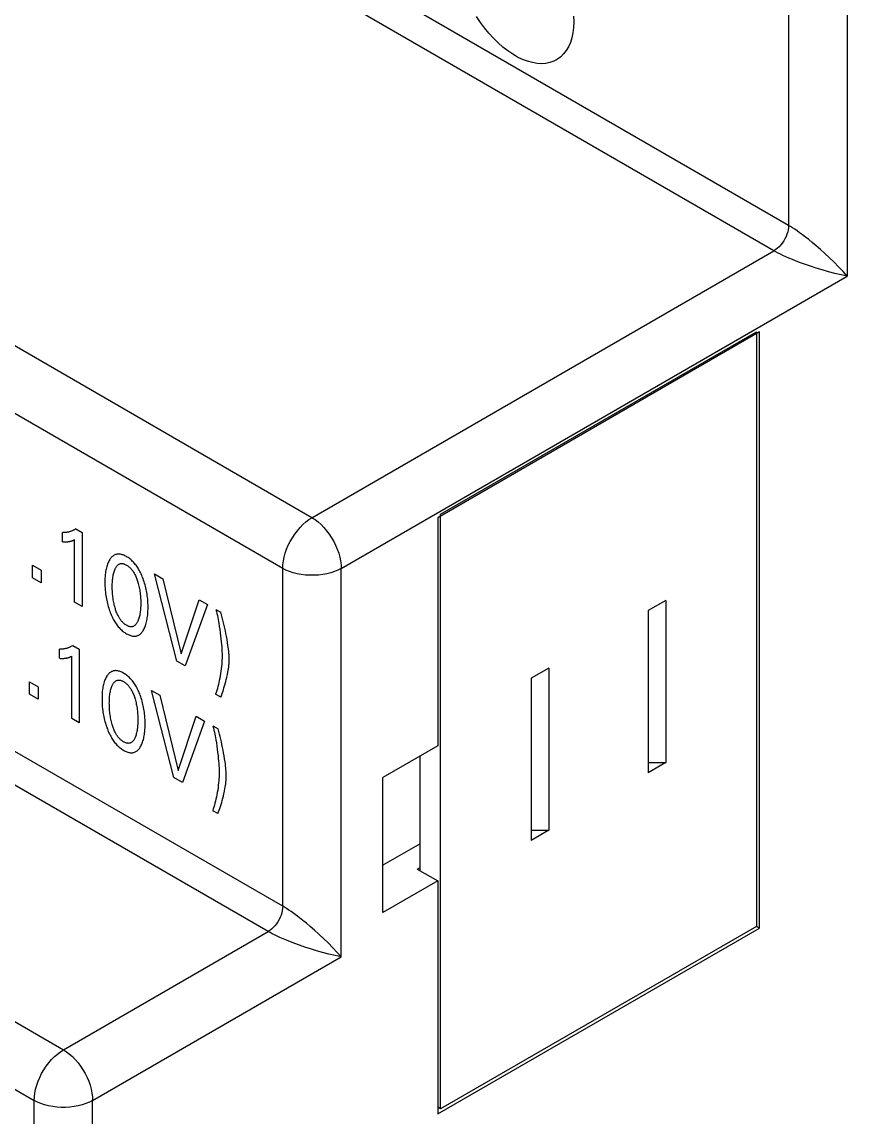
# Model space of a CAD drawing. Extents: x 0 to 420, y 0 to 297.
# Drawn here: x 213.7 to 233.66, y 154.25 to 180.72 of the extents above; entities that cross this region are included whole.
import ezdxf

# ---------------------------------------------------------------- set-up
doc = ezdxf.new("R2010")
doc.units = 0
doc.header["$LTSCALE"] = 23.1
doc.layers.add('40000_ISO', color=7, linetype='CONTINUOUS')

msp = doc.modelspace()

# ---------------------------------------------------------------- linework, layer by layer
at = {"layer": '40000_ISO', "color": 7, "linetype": 'CONTINUOUS'}
for p, q in [((232.242, 175.797), (183.098, 204.169)), ((231.888, 175.184), (182.744, 203.557)), ((220.716, 168.734), (171.572, 197.107)), ((220.009, 167.509), (170.865, 195.882)), ((220.009, 159.344), (170.865, 187.717)), ((219.656, 158.732), (170.511, 187.104)), ((165.562, 184.247), (214.706, 155.874)), ((232.242, 183.553), (232.242, 175.797)), ((233.656, 183.553), (233.656, 174.572)), ((164.855, 183.022), (213.999, 154.649)), ((224.79, 180.705), (224.696, 180.846)), ((227.04, 180.857), (227.045, 180.716)), ((224.889, 180.57), (224.79, 180.705)), ((224.994, 180.442), (224.889, 180.57)), ((227.04, 180.58), (227.024, 180.452)), ((227.045, 180.716), (227.04, 180.58)), ((225.103, 180.322), (224.994, 180.442)), ((225.216, 180.21), (225.103, 180.322)), ((226.999, 180.331), (226.964, 180.219)), ((227.024, 180.452), (226.999, 180.331)), ((225.333, 180.108), (225.216, 180.21)), ((225.451, 180.016), (225.333, 180.108)), ((225.57, 179.935), (225.451, 180.016)), ((226.865, 180.023), (226.802, 179.941)), ((226.919, 180.116), (226.865, 180.023)), ((226.964, 180.219), (226.919, 180.116)), ((225.69, 179.866), (225.57, 179.935)), ((225.81, 179.809), (225.69, 179.866)), ((225.928, 179.764), (225.81, 179.809)), ((226.045, 179.732), (225.928, 179.764)), ((226.158, 179.713), (226.045, 179.732)), ((226.471, 179.734), (226.372, 179.714)), ((226.565, 179.767), (226.471, 179.734)), ((226.63, 179.8), (226.565, 179.767)), ((226.651, 179.813), (226.63, 179.8)), ((226.731, 179.871), (226.651, 179.813)), ((226.802, 179.941), (226.731, 179.871)), ((226.267, 179.707), (226.158, 179.713)), ((226.372, 179.714), (226.267, 179.707)), ((232.242, 175.797), (232.239, 175.746)), ((232.288, 175.769), (232.242, 175.797)), ((232.337, 175.739), (232.288, 175.769)), ((232.179, 175.528), (232.153, 175.474)), ((232.201, 175.583), (232.179, 175.528)), ((232.219, 175.639), (232.201, 175.583)), ((232.232, 175.693), (232.219, 175.639)), ((232.239, 175.746), (232.232, 175.693)), ((232.389, 175.704), (232.337, 175.739)), ((232.446, 175.665), (232.389, 175.704)), ((232.507, 175.622), (232.446, 175.665)), ((232.574, 175.572), (232.507, 175.622)), ((232.647, 175.517), (232.574, 175.572)), ((232.727, 175.454), (232.647, 175.517)), ((231.973, 175.245), (231.931, 175.212)), ((232.014, 175.283), (231.973, 175.245)), ((232.053, 175.326), (232.014, 175.283)), ((232.089, 175.372), (232.053, 175.326)), ((232.123, 175.422), (232.089, 175.372)), ((232.153, 175.474), (232.123, 175.422)), ((232.814, 175.383), (232.727, 175.454)), ((232.908, 175.304), (232.814, 175.383)), ((233.009, 175.217), (232.908, 175.304)), ((220.716, 168.734), (231.888, 175.184)), ((231.931, 175.212), (231.888, 175.184)), ((231.935, 175.158), (231.888, 175.184)), ((231.986, 175.131), (231.935, 175.158)), ((232.042, 175.103), (231.986, 175.131)), ((232.104, 175.073), (232.042, 175.103)), ((232.172, 175.042), (232.104, 175.073)), ((232.249, 175.009), (232.172, 175.042)), ((232.333, 174.973), (232.249, 175.009)), ((232.428, 174.936), (232.333, 174.973)), ((233.116, 175.12), (233.009, 175.217)), ((233.227, 175.017), (233.116, 175.12)), ((233.34, 174.907), (233.227, 175.017)), ((232.532, 174.896), (232.428, 174.936)), ((232.647, 174.854), (232.532, 174.896)), ((232.774, 174.81), (232.647, 174.854)), ((232.91, 174.766), (232.774, 174.81)), ((233.056, 174.721), (232.91, 174.766)), ((233.207, 174.678), (233.056, 174.721)), ((233.451, 174.795), (233.34, 174.907)), ((233.558, 174.681), (233.451, 174.795)), ((221.423, 167.509), (233.656, 174.572)), ((233.361, 174.638), (233.207, 174.678)), ((233.512, 174.602), (233.361, 174.638)), ((233.656, 174.572), (233.512, 174.602)), ((233.656, 174.572), (233.558, 174.681)), ((231.535, 173.225), (223.757, 168.734)), ((223.827, 168.816), (231.464, 173.225)), ((231.464, 173.225), (231.464, 158.854)), ((231.535, 158.813), (231.535, 173.225)), ((220.498, 168.568), (220.569, 168.631)), ((220.569, 168.631), (220.642, 168.687)), ((220.642, 168.687), (220.716, 168.734)), ((220.716, 168.734), (220.79, 168.687)), ((220.79, 168.687), (220.863, 168.631)), ((220.863, 168.631), (220.935, 168.568)), ((223.757, 168.734), (223.757, 163.223)), ((223.827, 154.445), (223.827, 168.816)), ((214.68, 168.152), (214.68, 168.376)), ((214.695, 168.375), (214.68, 168.376)), ((214.71, 168.375), (214.695, 168.375)), ((214.725, 168.375), (214.71, 168.375)), ((214.74, 168.375), (214.725, 168.375)), ((214.754, 168.376), (214.74, 168.375)), ((214.768, 168.378), (214.754, 168.376)), ((214.783, 168.379), (214.768, 168.378)), ((214.797, 168.381), (214.783, 168.379)), ((214.811, 168.384), (214.797, 168.381)), ((214.825, 168.386), (214.811, 168.384)), ((214.839, 168.389), (214.825, 168.386)), ((214.852, 168.393), (214.839, 168.389)), ((214.866, 168.397), (214.852, 168.393)), ((214.879, 168.401), (214.866, 168.397)), ((214.892, 168.406), (214.879, 168.401)), ((214.905, 168.411), (214.892, 168.406)), ((214.918, 168.416), (214.905, 168.411)), ((214.931, 168.422), (214.918, 168.416)), ((214.944, 168.429), (214.931, 168.422)), ((214.956, 168.435), (214.944, 168.429)), ((214.968, 168.442), (214.956, 168.435)), ((214.981, 168.449), (214.968, 168.442)), ((214.992, 168.457), (214.981, 168.449)), ((215.004, 168.465), (214.992, 168.457)), ((215.004, 168.465), (215.158, 168.377)), ((215.158, 168.377), (215.158, 166.59)), ((220.301, 168.338), (220.363, 168.42)), ((220.363, 168.42), (220.429, 168.497)), ((220.429, 168.497), (220.498, 168.568)), ((220.935, 168.568), (221.004, 168.497)), ((221.004, 168.497), (221.07, 168.42)), ((221.07, 168.42), (221.132, 168.338)), ((214.68, 168.152), (214.697, 168.151)), ((214.697, 168.151), (214.713, 168.151)), ((214.713, 168.151), (214.73, 168.15)), ((214.73, 168.15), (214.747, 168.15)), ((214.747, 168.15), (214.763, 168.15)), ((214.763, 168.15), (214.775, 168.151)), ((214.775, 168.151), (214.787, 168.151)), ((214.787, 168.151), (214.799, 168.152)), ((214.799, 168.152), (214.811, 168.153)), ((214.811, 168.153), (214.823, 168.155)), ((214.823, 168.155), (214.835, 168.156)), ((214.835, 168.156), (214.847, 168.158)), ((214.847, 168.158), (214.859, 168.16)), ((214.859, 168.16), (214.871, 168.163)), ((214.871, 168.163), (214.883, 168.166)), ((214.883, 168.166), (214.895, 168.169)), ((214.895, 168.169), (214.903, 168.172)), ((214.903, 168.172), (214.912, 168.175)), ((214.912, 168.175), (214.92, 168.178)), ((214.92, 168.178), (214.929, 168.182)), ((214.929, 168.182), (214.938, 168.185)), ((214.938, 168.185), (214.947, 168.189)), ((214.947, 168.189), (214.957, 168.194)), ((214.957, 168.194), (214.967, 168.199)), ((214.967, 168.199), (214.976, 168.204)), ((214.976, 166.695), (214.976, 168.204)), ((220.144, 168.067), (220.191, 168.16)), ((220.191, 168.16), (220.243, 168.251)), ((220.243, 168.251), (220.301, 168.338)), ((221.132, 168.338), (221.189, 168.251)), ((221.189, 168.251), (221.242, 168.16)), ((221.242, 168.16), (221.288, 168.067)), ((215.921, 167.821), (215.905, 167.81)), ((215.937, 167.83), (215.921, 167.821)), ((215.952, 167.837), (215.937, 167.83)), ((215.967, 167.843), (215.952, 167.837)), ((215.983, 167.848), (215.967, 167.843)), ((216, 167.851), (215.983, 167.848)), ((216.017, 167.854), (216, 167.851)), ((216.034, 167.855), (216.017, 167.854)), ((216.052, 167.855), (216.034, 167.855)), ((216.071, 167.853), (216.052, 167.855)), ((216.09, 167.85), (216.071, 167.853)), ((216.109, 167.846), (216.09, 167.85)), ((216.129, 167.84), (216.109, 167.846)), ((216.149, 167.833), (216.129, 167.84)), ((216.169, 167.825), (216.149, 167.833)), ((216.19, 167.816), (216.169, 167.825)), ((216.21, 167.805), (216.19, 167.816)), ((220.044, 167.781), (220.07, 167.877)), ((220.07, 167.877), (220.104, 167.972)), ((220.104, 167.972), (220.144, 168.067)), ((221.288, 168.067), (221.329, 167.972)), ((221.329, 167.972), (221.362, 167.877)), ((221.362, 167.877), (221.389, 167.781)), ((213.959, 167.283), (213.959, 167.586)), ((213.959, 167.586), (214.168, 167.465)), ((215.754, 167.553), (215.746, 167.523)), ((215.762, 167.582), (215.754, 167.553)), ((215.771, 167.607), (215.762, 167.582)), ((215.78, 167.631), (215.771, 167.607)), ((215.79, 167.654), (215.78, 167.631)), ((215.801, 167.677), (215.79, 167.654)), ((215.813, 167.699), (215.801, 167.677)), ((215.825, 167.72), (215.813, 167.699)), ((215.829, 167.725), (215.825, 167.72)), ((215.84, 167.742), (215.829, 167.725)), ((215.852, 167.757), (215.84, 167.742)), ((215.864, 167.772), (215.852, 167.757)), ((215.877, 167.786), (215.864, 167.772)), ((215.891, 167.799), (215.877, 167.786)), ((215.905, 167.81), (215.891, 167.799)), ((215.978, 167.538), (215.986, 167.552)), ((215.986, 167.552), (215.995, 167.564)), ((215.995, 167.564), (216.005, 167.575)), ((216.005, 167.575), (216.016, 167.586)), ((216.016, 167.586), (216.027, 167.595)), ((216.027, 167.595), (216.036, 167.603)), ((216.036, 167.603), (216.047, 167.609)), ((216.047, 167.609), (216.058, 167.614)), ((216.058, 167.614), (216.069, 167.619)), ((216.069, 167.619), (216.081, 167.623)), ((216.081, 167.623), (216.093, 167.625)), ((216.093, 167.625), (216.105, 167.627)), ((216.105, 167.627), (216.118, 167.627)), ((216.118, 167.627), (216.132, 167.626)), ((216.132, 167.626), (216.145, 167.624)), ((216.145, 167.624), (216.159, 167.621)), ((216.159, 167.621), (216.173, 167.617)), ((216.173, 167.617), (216.187, 167.611)), ((216.187, 167.611), (216.202, 167.605)), ((216.202, 167.605), (216.216, 167.598)), ((216.231, 167.794), (216.21, 167.805)), ((216.216, 167.598), (216.231, 167.59)), ((216.251, 167.781), (216.231, 167.794)), ((216.231, 167.59), (216.245, 167.581)), ((216.245, 167.581), (216.26, 167.572)), ((216.272, 167.768), (216.251, 167.781)), ((216.26, 167.572), (216.274, 167.561)), ((216.292, 167.754), (216.272, 167.768)), ((216.274, 167.561), (216.289, 167.55)), ((216.313, 167.739), (216.292, 167.754)), ((216.333, 167.722), (216.313, 167.739)), ((216.353, 167.705), (216.333, 167.722)), ((216.372, 167.687), (216.353, 167.705)), ((216.391, 167.668), (216.372, 167.687)), ((216.41, 167.648), (216.391, 167.668)), ((216.428, 167.628), (216.41, 167.648)), ((216.445, 167.606), (216.428, 167.628)), ((216.463, 167.584), (216.445, 167.606)), ((216.479, 167.561), (216.463, 167.584)), ((216.495, 167.538), (216.479, 167.561)), ((220.009, 167.509), (220.013, 167.597)), ((220.013, 167.597), (220.025, 167.688)), ((220.025, 167.688), (220.044, 167.781)), ((221.389, 167.781), (221.408, 167.688)), ((221.408, 167.688), (221.419, 167.597)), ((221.419, 167.597), (221.423, 167.509)), ((214.168, 167.465), (214.168, 167.162)), ((215.714, 167.31), (215.711, 167.265)), ((215.717, 167.354), (215.714, 167.31)), ((215.722, 167.398), (215.717, 167.354)), ((215.727, 167.43), (215.722, 167.398)), ((215.732, 167.462), (215.727, 167.43)), ((215.739, 167.493), (215.732, 167.462)), ((215.746, 167.523), (215.739, 167.493)), ((215.897, 167.268), (215.901, 167.297)), ((215.901, 167.297), (215.906, 167.325)), ((215.906, 167.325), (215.911, 167.353)), ((215.911, 167.353), (215.917, 167.381)), ((215.917, 167.381), (215.923, 167.405)), ((215.923, 167.405), (215.93, 167.429)), ((215.93, 167.429), (215.938, 167.452)), ((215.938, 167.452), (215.946, 167.474)), ((215.946, 167.474), (215.956, 167.496)), ((215.956, 167.496), (215.963, 167.511)), ((215.963, 167.511), (215.97, 167.525)), ((215.97, 167.525), (215.978, 167.538)), ((216.289, 167.55), (216.303, 167.538)), ((216.303, 167.538), (216.317, 167.525)), ((216.317, 167.525), (216.33, 167.511)), ((216.33, 167.511), (216.343, 167.497)), ((216.343, 167.497), (216.356, 167.482)), ((216.356, 167.482), (216.369, 167.466)), ((216.369, 167.466), (216.381, 167.449)), ((216.381, 167.449), (216.393, 167.432)), ((216.393, 167.432), (216.404, 167.414)), ((216.404, 167.414), (216.415, 167.396)), ((216.415, 167.396), (216.425, 167.378)), ((216.425, 167.378), (216.435, 167.36)), ((216.435, 167.36), (216.446, 167.337)), ((216.446, 167.337), (216.456, 167.315)), ((216.456, 167.315), (216.466, 167.292)), ((216.466, 167.292), (216.475, 167.269)), ((216.511, 167.514), (216.495, 167.538)), ((216.525, 167.49), (216.511, 167.514)), ((216.541, 167.463), (216.525, 167.49)), ((216.557, 167.435), (216.541, 167.463)), ((216.571, 167.406), (216.557, 167.435)), ((216.585, 167.378), (216.571, 167.406)), ((216.598, 167.349), (216.585, 167.378)), ((216.61, 167.32), (216.598, 167.349)), ((216.622, 167.291), (216.61, 167.32)), ((216.633, 167.261), (216.622, 167.291)), ((217.446, 165.269), (216.909, 167.376)), ((216.909, 167.376), (217.109, 167.26)), ((220.009, 159.344), (220.009, 167.509)), ((220.087, 167.469), (220.009, 167.509)), ((220.172, 167.433), (220.087, 167.469)), ((220.262, 167.403), (220.172, 167.433)), ((220.358, 167.378), (220.262, 167.403)), ((220.457, 167.36), (220.358, 167.378)), ((220.56, 167.347), (220.457, 167.36)), ((220.664, 167.341), (220.56, 167.347)), ((220.769, 167.341), (220.664, 167.341)), ((220.873, 167.347), (220.769, 167.341)), ((220.975, 167.36), (220.873, 167.347)), ((221.075, 167.378), (220.975, 167.36)), ((221.17, 167.403), (221.075, 167.378)), ((221.261, 167.433), (221.17, 167.403)), ((221.345, 167.469), (221.261, 167.433)), ((221.423, 167.509), (221.345, 167.469)), ((221.423, 158.119), (221.423, 167.509)), ((214.168, 167.162), (213.959, 167.283)), ((215.71, 167.22), (215.709, 167.173)), ((215.709, 167.173), (215.71, 167.126)), ((215.711, 167.265), (215.71, 167.22)), ((215.71, 167.126), (215.711, 167.078)), ((215.711, 167.078), (215.714, 167.029)), ((215.714, 167.029), (215.717, 166.98)), ((215.886, 167.068), (215.887, 167.103)), ((215.887, 167.033), (215.886, 167.068)), ((215.887, 167.103), (215.888, 167.137)), ((215.888, 166.997), (215.887, 167.033)), ((215.888, 167.137), (215.889, 167.171)), ((215.889, 167.171), (215.891, 167.205)), ((215.891, 167.205), (215.894, 167.238)), ((215.894, 167.238), (215.897, 167.268)), ((216.475, 167.269), (216.484, 167.246)), ((216.484, 167.246), (216.492, 167.224)), ((216.492, 167.224), (216.499, 167.201)), ((216.499, 167.201), (216.506, 167.178)), ((216.506, 167.178), (216.508, 167.171)), ((216.508, 167.171), (216.517, 167.14)), ((216.517, 167.14), (216.525, 167.109)), ((216.525, 167.109), (216.532, 167.079)), ((216.532, 167.079), (216.539, 167.049)), ((216.539, 167.049), (216.544, 167.018)), ((216.646, 167.224), (216.633, 167.261)), ((216.658, 167.187), (216.646, 167.224)), ((216.67, 167.151), (216.658, 167.187)), ((216.681, 167.114), (216.67, 167.151)), ((216.69, 167.077), (216.681, 167.114)), ((216.699, 167.041), (216.69, 167.077)), ((216.708, 167.002), (216.699, 167.041)), ((217.109, 167.26), (217.553, 165.443)), ((215.717, 166.98), (215.722, 166.93)), ((215.722, 166.93), (215.727, 166.892)), ((215.727, 166.892), (215.732, 166.853)), ((215.732, 166.853), (215.738, 166.814)), ((215.738, 166.814), (215.745, 166.775)), ((215.745, 166.775), (215.753, 166.736)), ((215.889, 166.961), (215.888, 166.997)), ((215.891, 166.924), (215.889, 166.961)), ((215.894, 166.887), (215.891, 166.924)), ((215.897, 166.854), (215.894, 166.887)), ((215.901, 166.82), (215.897, 166.854)), ((215.906, 166.785), (215.901, 166.82)), ((215.911, 166.751), (215.906, 166.785)), ((216.544, 167.018), (216.551, 166.984)), ((216.551, 166.984), (216.556, 166.95)), ((216.556, 166.95), (216.56, 166.916)), ((216.56, 166.916), (216.564, 166.883)), ((216.564, 166.883), (216.568, 166.849)), ((216.568, 166.849), (216.57, 166.813)), ((216.57, 166.813), (216.573, 166.777)), ((216.573, 166.777), (216.574, 166.741)), ((216.716, 166.963), (216.708, 167.002)), ((216.723, 166.924), (216.716, 166.963)), ((216.729, 166.886), (216.723, 166.924)), ((216.735, 166.848), (216.729, 166.886)), ((216.739, 166.811), (216.735, 166.848)), ((216.744, 166.762), (216.739, 166.811)), ((216.748, 166.713), (216.744, 166.762)), ((215.158, 166.59), (214.976, 166.695)), ((215.753, 166.736), (215.761, 166.697)), ((215.761, 166.697), (215.77, 166.66)), ((215.77, 166.66), (215.78, 166.623)), ((215.78, 166.623), (215.79, 166.586)), ((215.79, 166.586), (215.802, 166.549)), ((215.802, 166.549), (215.814, 166.511)), ((215.814, 166.511), (215.827, 166.474)), ((215.917, 166.716), (215.911, 166.751)), ((215.923, 166.684), (215.917, 166.716)), ((215.93, 166.652), (215.923, 166.684)), ((215.937, 166.619), (215.93, 166.652)), ((215.946, 166.587), (215.937, 166.619)), ((215.955, 166.554), (215.946, 166.587)), ((215.962, 166.531), (215.955, 166.554)), ((215.969, 166.508), (215.962, 166.531)), ((215.977, 166.484), (215.969, 166.508)), ((216.568, 166.498), (216.564, 166.468)), ((216.57, 166.532), (216.568, 166.498)), ((216.573, 166.566), (216.57, 166.532)), ((216.574, 166.601), (216.573, 166.566)), ((216.574, 166.741), (216.575, 166.706)), ((216.575, 166.636), (216.574, 166.601)), ((216.575, 166.706), (216.575, 166.671)), ((216.575, 166.671), (216.575, 166.636)), ((216.751, 166.665), (216.748, 166.713)), ((216.752, 166.618), (216.751, 166.665)), ((216.751, 166.478), (216.752, 166.524)), ((216.753, 166.571), (216.752, 166.618)), ((216.752, 166.524), (216.753, 166.571)), ((217.553, 165.443), (217.99, 166.752)), ((218.19, 166.636), (217.653, 165.15)), ((217.99, 166.752), (218.19, 166.636)), ((218.392, 166.518), (218.405, 166.469)), ((218.392, 166.518), (218.515, 166.447)), ((229.272, 166.733), (228.848, 166.488)), ((229.272, 166.733), (229.272, 162.814)), ((215.827, 166.474), (215.838, 166.444)), ((215.838, 166.444), (215.85, 166.414)), ((215.85, 166.414), (215.862, 166.384)), ((215.862, 166.384), (215.875, 166.355)), ((215.875, 166.355), (215.889, 166.325)), ((215.889, 166.325), (215.904, 166.296)), ((215.904, 166.296), (215.919, 166.267)), ((215.919, 166.267), (215.935, 166.239)), ((215.935, 166.239), (215.95, 166.214)), ((215.985, 166.461), (215.977, 166.484)), ((215.994, 166.437), (215.985, 166.461)), ((216.004, 166.414), (215.994, 166.437)), ((216.015, 166.391), (216.004, 166.414)), ((216.026, 166.368), (216.015, 166.391)), ((216.034, 166.351), (216.026, 166.368)), ((216.044, 166.335), (216.034, 166.351)), ((216.053, 166.319), (216.044, 166.335)), ((216.063, 166.302), (216.053, 166.319)), ((216.073, 166.287), (216.063, 166.302)), ((216.084, 166.271), (216.073, 166.287)), ((216.095, 166.256), (216.084, 166.271)), ((216.106, 166.242), (216.095, 166.256)), ((216.118, 166.228), (216.106, 166.242)), ((216.131, 166.213), (216.118, 166.228)), ((216.507, 166.235), (216.5, 166.22)), ((216.516, 166.257), (216.507, 166.235)), ((216.524, 166.28), (216.516, 166.257)), ((216.532, 166.304), (216.524, 166.28)), ((216.539, 166.328), (216.532, 166.304)), ((216.545, 166.353), (216.539, 166.328)), ((216.551, 166.381), (216.545, 166.353)), ((216.556, 166.41), (216.551, 166.381)), ((216.561, 166.439), (216.556, 166.41)), ((216.564, 166.468), (216.561, 166.439)), ((216.717, 166.215), (216.724, 166.246)), ((216.724, 166.246), (216.73, 166.278)), ((216.73, 166.278), (216.735, 166.31)), ((216.735, 166.31), (216.74, 166.343)), ((216.74, 166.343), (216.744, 166.387)), ((216.744, 166.387), (216.748, 166.432)), ((216.748, 166.432), (216.751, 166.478)), ((218.405, 166.469), (218.417, 166.419)), ((218.417, 166.419), (218.428, 166.37)), ((218.428, 166.37), (218.437, 166.323)), ((218.437, 166.323), (218.446, 166.276)), ((218.446, 166.276), (218.454, 166.229)), ((218.454, 166.229), (218.462, 166.182)), ((218.532, 166.385), (218.515, 166.447)), ((218.548, 166.323), (218.532, 166.385)), ((218.564, 166.26), (218.548, 166.323)), ((218.58, 166.196), (218.564, 166.26)), ((228.848, 166.488), (228.848, 162.569)), ((215.95, 166.214), (215.965, 166.19)), ((215.965, 166.19), (215.981, 166.166)), ((215.981, 166.166), (215.998, 166.143)), ((215.998, 166.143), (216.015, 166.121)), ((216.015, 166.121), (216.033, 166.099)), ((216.033, 166.099), (216.051, 166.078)), ((216.051, 166.078), (216.07, 166.058)), ((216.07, 166.058), (216.089, 166.038)), ((216.089, 166.038), (216.108, 166.02)), ((216.108, 166.02), (216.128, 166.002)), ((216.128, 166.002), (216.149, 165.986)), ((216.145, 166.2), (216.131, 166.213)), ((216.159, 166.187), (216.145, 166.2)), ((216.149, 165.986), (216.169, 165.97)), ((216.173, 166.174), (216.159, 166.187)), ((216.169, 165.97), (216.189, 165.956)), ((216.187, 166.163), (216.173, 166.174)), ((216.202, 166.152), (216.187, 166.163)), ((216.216, 166.143), (216.202, 166.152)), ((216.231, 166.134), (216.216, 166.143)), ((216.246, 166.126), (216.231, 166.134)), ((216.26, 166.119), (216.246, 166.126)), ((216.275, 166.112), (216.26, 166.119)), ((216.289, 166.107), (216.275, 166.112)), ((216.303, 166.103), (216.289, 166.107)), ((216.317, 166.1), (216.303, 166.103)), ((216.331, 166.098), (216.317, 166.1)), ((216.344, 166.098), (216.331, 166.098)), ((216.356, 166.098), (216.344, 166.098)), ((216.367, 166.099), (216.356, 166.098)), ((216.378, 166.101), (216.367, 166.099)), ((216.389, 166.105), (216.378, 166.101)), ((216.399, 166.108), (216.389, 166.105)), ((216.409, 166.113), (216.399, 166.108)), ((216.418, 166.119), (216.409, 166.113)), ((216.427, 166.125), (216.418, 166.119)), ((216.436, 166.131), (216.427, 166.125)), ((216.447, 166.141), (216.436, 166.131)), ((216.457, 166.153), (216.447, 166.141)), ((216.467, 166.165), (216.457, 166.153)), ((216.476, 166.177), (216.467, 166.165)), ((216.485, 166.191), (216.476, 166.177)), ((216.493, 166.205), (216.485, 166.191)), ((216.5, 166.22), (216.493, 166.205)), ((216.6, 165.959), (216.612, 165.974)), ((216.612, 165.974), (216.624, 165.99)), ((216.624, 165.99), (216.635, 166.008)), ((216.635, 166.008), (216.648, 166.03)), ((216.648, 166.03), (216.66, 166.053)), ((216.66, 166.053), (216.671, 166.078)), ((216.671, 166.078), (216.682, 166.103)), ((216.682, 166.103), (216.691, 166.129)), ((216.691, 166.129), (216.7, 166.155)), ((216.7, 166.155), (216.709, 166.185)), ((216.709, 166.185), (216.717, 166.215)), ((218.462, 166.182), (218.474, 166.106)), ((218.474, 166.106), (218.485, 166.03)), ((218.485, 166.03), (218.495, 165.954)), ((218.595, 166.131), (218.58, 166.196)), ((218.609, 166.067), (218.595, 166.131)), ((218.623, 166), (218.609, 166.067)), ((218.636, 165.933), (218.623, 166)), ((216.189, 165.956), (216.21, 165.943)), ((216.21, 165.943), (216.231, 165.93)), ((216.231, 165.93), (216.252, 165.919)), ((216.252, 165.919), (216.272, 165.908)), ((216.272, 165.908), (216.293, 165.899)), ((216.293, 165.899), (216.313, 165.891)), ((216.313, 165.891), (216.334, 165.884)), ((216.334, 165.884), (216.354, 165.878)), ((216.354, 165.878), (216.373, 165.874)), ((216.373, 165.874), (216.393, 165.871)), ((216.393, 165.871), (216.411, 165.87)), ((216.411, 165.87), (216.429, 165.87)), ((216.429, 165.87), (216.447, 165.871)), ((216.447, 165.871), (216.464, 165.874)), ((216.464, 165.874), (216.481, 165.878)), ((216.481, 165.878), (216.497, 165.883)), ((216.497, 165.883), (216.512, 165.89)), ((216.512, 165.89), (216.527, 165.897)), ((216.527, 165.897), (216.543, 165.907)), ((216.543, 165.907), (216.558, 165.918)), ((216.558, 165.918), (216.573, 165.931)), ((216.573, 165.931), (216.587, 165.944)), ((216.587, 165.944), (216.6, 165.959)), ((218.495, 165.954), (218.505, 165.881)), ((218.505, 165.881), (218.514, 165.807)), ((218.514, 165.807), (218.522, 165.734)), ((218.522, 165.734), (218.528, 165.673)), ((218.649, 165.867), (218.636, 165.933)), ((218.662, 165.794), (218.649, 165.867)), ((218.674, 165.721), (218.662, 165.794)), ((218.685, 165.648), (218.674, 165.721)), ((214.61, 165.335), (214.61, 165.559)), ((214.625, 165.558), (214.61, 165.559)), ((214.64, 165.558), (214.625, 165.558)), ((214.655, 165.558), (214.64, 165.558)), ((214.67, 165.558), (214.655, 165.558)), ((214.684, 165.559), (214.67, 165.558)), ((214.698, 165.56), (214.684, 165.559)), ((214.713, 165.562), (214.698, 165.56)), ((214.727, 165.564), (214.713, 165.562)), ((214.741, 165.566), (214.727, 165.564)), ((214.755, 165.569), (214.741, 165.566)), ((214.769, 165.572), (214.755, 165.569)), ((214.782, 165.576), (214.769, 165.572)), ((214.796, 165.58), (214.782, 165.576)), ((214.809, 165.584), (214.796, 165.58)), ((214.822, 165.589), (214.809, 165.584)), ((214.835, 165.593), (214.822, 165.589)), ((214.848, 165.599), (214.835, 165.593)), ((214.861, 165.605), (214.848, 165.599)), ((214.874, 165.611), (214.861, 165.605)), ((214.886, 165.618), (214.874, 165.611)), ((214.898, 165.625), (214.886, 165.618)), ((214.91, 165.632), (214.898, 165.625)), ((214.922, 165.64), (214.91, 165.632)), ((214.934, 165.648), (214.922, 165.64)), ((214.934, 165.648), (215.087, 165.559)), ((215.087, 165.559), (215.087, 163.773)), ((218.528, 165.673), (218.533, 165.612)), ((218.533, 165.612), (218.537, 165.551)), ((218.537, 165.551), (218.54, 165.502)), ((218.54, 165.502), (218.542, 165.453)), ((218.542, 165.453), (218.542, 165.405)), ((218.692, 165.601), (218.685, 165.648)), ((218.697, 165.554), (218.692, 165.601)), ((218.703, 165.507), (218.697, 165.554)), ((218.707, 165.461), (218.703, 165.507)), ((218.71, 165.422), (218.707, 165.461)), ((214.61, 165.335), (214.627, 165.334)), ((214.627, 165.334), (214.643, 165.333)), ((214.643, 165.333), (214.66, 165.333)), ((214.66, 165.333), (214.677, 165.333)), ((214.677, 165.333), (214.693, 165.333)), ((214.693, 165.333), (214.705, 165.333)), ((214.705, 165.333), (214.717, 165.334)), ((214.717, 165.334), (214.729, 165.335)), ((214.729, 165.335), (214.741, 165.336)), ((214.741, 165.336), (214.753, 165.337)), ((214.753, 165.337), (214.765, 165.339)), ((214.765, 165.339), (214.777, 165.341)), ((214.777, 165.341), (214.789, 165.343)), ((214.789, 165.343), (214.801, 165.346)), ((214.801, 165.346), (214.813, 165.349)), ((214.813, 165.349), (214.825, 165.352)), ((214.825, 165.352), (214.833, 165.355)), ((214.833, 165.355), (214.842, 165.358)), ((214.842, 165.358), (214.85, 165.361)), ((214.85, 165.361), (214.859, 165.364)), ((214.859, 165.364), (214.868, 165.368)), ((214.868, 165.368), (214.877, 165.372)), ((214.877, 165.372), (214.887, 165.377)), ((214.887, 165.377), (214.897, 165.381)), ((214.897, 165.381), (214.906, 165.386)), ((214.906, 163.878), (214.906, 165.386)), ((217.653, 165.15), (217.446, 165.269)), ((218.533, 165.195), (218.528, 165.14)), ((218.537, 165.25), (218.533, 165.195)), ((218.54, 165.288), (218.537, 165.25)), ((218.541, 165.327), (218.54, 165.288)), ((218.542, 165.366), (218.541, 165.327)), ((218.542, 165.405), (218.542, 165.366)), ((218.706, 165.163), (218.71, 165.198)), ((218.712, 165.383), (218.71, 165.422)), ((218.71, 165.198), (218.712, 165.234)), ((218.714, 165.344), (218.712, 165.383)), ((218.712, 165.234), (218.714, 165.27)), ((218.714, 165.306), (218.714, 165.344)), ((218.714, 165.27), (218.714, 165.306)), ((215.759, 164.908), (215.755, 164.903)), ((215.77, 164.924), (215.759, 164.908)), ((215.782, 164.94), (215.77, 164.924)), ((215.794, 164.955), (215.782, 164.94)), ((215.807, 164.969), (215.794, 164.955)), ((215.821, 164.981), (215.807, 164.969)), ((215.835, 164.993), (215.821, 164.981)), ((215.851, 165.004), (215.835, 164.993)), ((215.867, 165.013), (215.851, 165.004)), ((215.882, 165.02), (215.867, 165.013)), ((215.897, 165.026), (215.882, 165.02)), ((215.913, 165.03), (215.897, 165.026)), ((215.93, 165.034), (215.913, 165.03)), ((215.947, 165.036), (215.93, 165.034)), ((215.964, 165.037), (215.947, 165.036)), ((215.982, 165.037), (215.964, 165.037)), ((216.001, 165.036), (215.982, 165.037)), ((216.02, 165.033), (216.001, 165.036)), ((216.039, 165.028), (216.02, 165.033)), ((216.059, 165.023), (216.039, 165.028)), ((216.079, 165.016), (216.059, 165.023)), ((216.099, 165.007), (216.079, 165.016)), ((216.12, 164.998), (216.099, 165.007)), ((216.14, 164.988), (216.12, 164.998)), ((216.161, 164.977), (216.14, 164.988)), ((216.181, 164.964), (216.161, 164.977)), ((216.202, 164.951), (216.181, 164.964)), ((216.222, 164.937), (216.202, 164.951)), ((216.243, 164.921), (216.222, 164.937)), ((216.263, 164.905), (216.243, 164.921)), ((216.283, 164.888), (216.263, 164.905)), ((218.496, 164.911), (218.487, 164.857)), ((218.506, 164.968), (218.496, 164.911)), ((218.514, 165.027), (218.506, 164.968)), ((218.522, 165.085), (218.514, 165.027)), ((218.528, 165.14), (218.522, 165.085)), ((218.659, 164.882), (218.672, 164.942)), ((218.672, 164.942), (218.683, 165.002)), ((218.683, 165.002), (218.69, 165.042)), ((218.69, 165.042), (218.696, 165.082)), ((218.696, 165.082), (218.702, 165.122)), ((218.702, 165.122), (218.706, 165.163)), ((226.444, 165.1), (226.019, 164.855)), ((226.444, 165.1), (226.444, 161.181)), ((213.889, 164.465), (213.889, 164.768)), ((213.889, 164.768), (214.098, 164.648)), ((214.098, 164.648), (214.098, 164.345)), ((215.662, 164.644), (215.657, 164.613)), ((215.669, 164.676), (215.662, 164.644)), ((215.676, 164.706), (215.669, 164.676)), ((215.684, 164.736), (215.676, 164.706)), ((215.692, 164.764), (215.684, 164.736)), ((215.701, 164.789), (215.692, 164.764)), ((215.71, 164.814), (215.701, 164.789)), ((215.72, 164.837), (215.71, 164.814)), ((215.731, 164.86), (215.72, 164.837)), ((215.743, 164.882), (215.731, 164.86)), ((215.755, 164.903), (215.743, 164.882)), ((215.868, 164.634), (215.876, 164.657)), ((215.876, 164.657), (215.886, 164.678)), ((215.886, 164.678), (215.893, 164.693)), ((215.893, 164.693), (215.9, 164.707)), ((215.9, 164.707), (215.908, 164.721)), ((215.908, 164.721), (215.916, 164.734)), ((215.916, 164.734), (215.925, 164.746)), ((215.925, 164.746), (215.935, 164.758)), ((215.935, 164.758), (215.946, 164.769)), ((215.946, 164.769), (215.957, 164.778)), ((215.957, 164.778), (215.966, 164.785)), ((215.966, 164.785), (215.977, 164.792)), ((215.977, 164.792), (215.987, 164.797)), ((215.987, 164.797), (215.999, 164.802)), ((215.999, 164.802), (216.011, 164.805)), ((216.011, 164.805), (216.023, 164.808)), ((216.023, 164.808), (216.035, 164.809)), ((216.035, 164.809), (216.048, 164.81)), ((216.048, 164.81), (216.062, 164.809)), ((216.062, 164.809), (216.075, 164.807)), ((216.075, 164.807), (216.089, 164.804)), ((216.089, 164.804), (216.103, 164.799)), ((216.103, 164.799), (216.117, 164.794)), ((216.117, 164.794), (216.132, 164.788)), ((216.132, 164.788), (216.146, 164.781)), ((216.146, 164.781), (216.161, 164.773)), ((216.161, 164.773), (216.175, 164.764)), ((216.175, 164.764), (216.19, 164.754)), ((216.19, 164.754), (216.204, 164.744)), ((216.204, 164.744), (216.219, 164.733)), ((216.219, 164.733), (216.233, 164.721)), ((216.233, 164.721), (216.247, 164.708)), ((216.247, 164.708), (216.26, 164.694)), ((216.26, 164.694), (216.273, 164.68)), ((216.273, 164.68), (216.286, 164.664)), ((216.302, 164.87), (216.283, 164.888)), ((216.286, 164.664), (216.299, 164.648)), ((216.299, 164.648), (216.311, 164.632)), ((216.321, 164.85), (216.302, 164.87)), ((216.34, 164.831), (216.321, 164.85)), ((216.358, 164.81), (216.34, 164.831)), ((216.375, 164.789), (216.358, 164.81)), ((216.393, 164.767), (216.375, 164.789)), ((216.409, 164.744), (216.393, 164.767)), ((216.425, 164.721), (216.409, 164.744)), ((216.441, 164.697), (216.425, 164.721)), ((216.455, 164.673), (216.441, 164.697)), ((216.471, 164.645), (216.455, 164.673)), ((216.487, 164.617), (216.471, 164.645)), ((218.441, 164.651), (218.428, 164.602)), ((218.453, 164.7), (218.441, 164.651)), ((218.465, 164.749), (218.453, 164.7)), ((218.476, 164.803), (218.465, 164.749)), ((218.487, 164.857), (218.476, 164.803)), ((218.589, 164.62), (218.604, 164.668)), ((218.604, 164.668), (218.618, 164.719)), ((218.618, 164.719), (218.632, 164.771)), ((218.632, 164.771), (218.645, 164.823)), ((218.645, 164.823), (218.659, 164.882)), ((226.019, 164.855), (226.019, 160.936)), ((214.098, 164.345), (213.889, 164.465)), ((215.64, 164.402), (215.639, 164.356)), ((215.641, 164.448), (215.64, 164.402)), ((215.644, 164.493), (215.641, 164.448)), ((215.647, 164.537), (215.644, 164.493)), ((215.652, 164.58), (215.647, 164.537)), ((215.657, 164.613), (215.652, 164.58)), ((215.819, 164.354), (215.821, 164.388)), ((215.821, 164.388), (215.824, 164.421)), ((215.824, 164.421), (215.827, 164.45)), ((215.827, 164.45), (215.831, 164.479)), ((215.831, 164.479), (215.836, 164.508)), ((215.836, 164.508), (215.841, 164.536)), ((215.841, 164.536), (215.847, 164.563)), ((215.847, 164.563), (215.853, 164.588)), ((215.853, 164.588), (215.86, 164.611)), ((215.86, 164.611), (215.868, 164.634)), ((216.311, 164.632), (216.323, 164.615)), ((216.323, 164.615), (216.334, 164.597)), ((216.334, 164.597), (216.345, 164.579)), ((216.345, 164.579), (216.355, 164.561)), ((216.355, 164.561), (216.365, 164.542)), ((216.365, 164.542), (216.376, 164.52)), ((216.376, 164.52), (216.386, 164.497)), ((216.386, 164.497), (216.396, 164.475)), ((216.396, 164.475), (216.405, 164.452)), ((216.405, 164.452), (216.414, 164.429)), ((216.414, 164.429), (216.422, 164.406)), ((216.422, 164.406), (216.429, 164.383)), ((216.429, 164.383), (216.436, 164.361)), ((216.501, 164.589), (216.487, 164.617)), ((216.515, 164.56), (216.501, 164.589)), ((216.528, 164.531), (216.515, 164.56)), ((216.54, 164.502), (216.528, 164.531)), ((216.552, 164.473), (216.54, 164.502)), ((216.563, 164.444), (216.552, 164.473)), ((216.576, 164.407), (216.563, 164.444)), ((216.588, 164.37), (216.576, 164.407)), ((217.376, 162.452), (216.839, 164.558)), ((216.839, 164.558), (217.039, 164.443)), ((217.039, 164.443), (217.483, 162.626)), ((218.401, 164.513), (218.386, 164.469)), ((218.509, 164.398), (218.386, 164.469)), ((218.415, 164.557), (218.401, 164.513)), ((218.428, 164.602), (218.415, 164.557)), ((218.509, 164.398), (218.526, 164.44)), ((218.526, 164.44), (218.542, 164.483)), ((218.542, 164.483), (218.558, 164.527)), ((218.558, 164.527), (218.574, 164.573)), ((218.574, 164.573), (218.589, 164.62)), ((215.639, 164.356), (215.639, 164.308)), ((215.639, 164.308), (215.641, 164.26)), ((215.641, 164.26), (215.644, 164.212)), ((215.644, 164.212), (215.647, 164.162)), ((215.647, 164.162), (215.652, 164.113)), ((215.652, 164.113), (215.657, 164.074)), ((215.816, 164.251), (215.817, 164.286)), ((215.817, 164.216), (215.816, 164.251)), ((215.817, 164.286), (215.818, 164.32)), ((215.818, 164.18), (215.817, 164.216)), ((215.818, 164.32), (215.819, 164.354)), ((215.819, 164.143), (215.818, 164.18)), ((215.821, 164.107), (215.819, 164.143)), ((216.436, 164.361), (216.438, 164.353)), ((216.438, 164.353), (216.447, 164.323)), ((216.447, 164.323), (216.455, 164.292)), ((216.455, 164.292), (216.462, 164.262)), ((216.462, 164.262), (216.469, 164.231)), ((216.469, 164.231), (216.474, 164.201)), ((216.474, 164.201), (216.481, 164.167)), ((216.481, 164.167), (216.486, 164.133)), ((216.486, 164.133), (216.49, 164.099)), ((216.6, 164.333), (216.588, 164.37)), ((216.611, 164.297), (216.6, 164.333)), ((216.62, 164.26), (216.611, 164.297)), ((216.629, 164.223), (216.62, 164.26)), ((216.638, 164.184), (216.629, 164.223)), ((216.646, 164.146), (216.638, 164.184)), ((216.653, 164.107), (216.646, 164.146)), ((215.087, 163.773), (214.906, 163.878)), ((215.657, 164.074), (215.662, 164.036)), ((215.662, 164.036), (215.668, 163.997)), ((215.668, 163.997), (215.675, 163.958)), ((215.675, 163.958), (215.683, 163.919)), ((215.683, 163.919), (215.691, 163.879)), ((215.691, 163.879), (215.7, 163.843)), ((215.824, 164.07), (215.821, 164.107)), ((215.827, 164.036), (215.824, 164.07)), ((215.831, 164.002), (215.827, 164.036)), ((215.836, 163.968), (215.831, 164.002)), ((215.841, 163.933), (215.836, 163.968)), ((215.847, 163.899), (215.841, 163.933)), ((215.853, 163.867), (215.847, 163.899)), ((215.86, 163.834), (215.853, 163.867)), ((216.49, 164.099), (216.494, 164.065)), ((216.494, 164.065), (216.497, 164.032)), ((216.497, 164.032), (216.5, 163.996)), ((216.5, 163.996), (216.503, 163.96)), ((216.503, 163.96), (216.504, 163.924)), ((216.504, 163.924), (216.505, 163.889)), ((216.505, 163.889), (216.505, 163.853)), ((216.505, 163.853), (216.505, 163.818)), ((216.659, 164.069), (216.653, 164.107)), ((216.665, 164.031), (216.659, 164.069)), ((216.669, 163.993), (216.665, 164.031)), ((216.674, 163.944), (216.669, 163.993)), ((216.678, 163.896), (216.674, 163.944)), ((216.681, 163.848), (216.678, 163.896)), ((216.682, 163.8), (216.681, 163.848)), ((217.483, 162.626), (217.92, 163.934)), ((217.92, 163.934), (218.12, 163.818)), ((215.7, 163.843), (215.71, 163.806)), ((215.71, 163.806), (215.72, 163.768)), ((215.72, 163.768), (215.732, 163.731)), ((215.732, 163.731), (215.744, 163.694)), ((215.744, 163.694), (215.757, 163.657)), ((215.757, 163.657), (215.768, 163.627)), ((215.768, 163.627), (215.78, 163.597)), ((215.78, 163.597), (215.792, 163.567)), ((215.867, 163.802), (215.86, 163.834)), ((215.875, 163.77), (215.867, 163.802)), ((215.885, 163.737), (215.875, 163.77)), ((215.892, 163.714), (215.885, 163.737)), ((215.899, 163.69), (215.892, 163.714)), ((215.907, 163.667), (215.899, 163.69)), ((215.915, 163.643), (215.907, 163.667)), ((215.924, 163.62), (215.915, 163.643)), ((215.934, 163.597), (215.924, 163.62)), ((215.945, 163.574), (215.934, 163.597)), ((216.486, 163.592), (216.481, 163.564)), ((216.491, 163.622), (216.486, 163.592)), ((216.494, 163.651), (216.491, 163.622)), ((216.498, 163.681), (216.494, 163.651)), ((216.5, 163.715), (216.498, 163.681)), ((216.503, 163.749), (216.5, 163.715)), ((216.504, 163.783), (216.503, 163.749)), ((216.505, 163.818), (216.504, 163.783)), ((216.674, 163.57), (216.678, 163.615)), ((216.678, 163.615), (216.681, 163.66)), ((216.681, 163.66), (216.682, 163.707)), ((216.683, 163.754), (216.682, 163.8)), ((216.682, 163.707), (216.683, 163.754)), ((218.12, 163.818), (217.583, 162.332)), ((218.322, 163.701), (218.335, 163.651)), ((218.322, 163.701), (218.445, 163.63)), ((218.335, 163.651), (218.347, 163.602)), ((218.347, 163.602), (218.358, 163.553)), ((218.462, 163.568), (218.445, 163.63)), ((215.792, 163.567), (215.805, 163.537)), ((215.805, 163.537), (215.819, 163.508)), ((215.819, 163.508), (215.834, 163.479)), ((215.834, 163.479), (215.849, 163.45)), ((215.849, 163.45), (215.865, 163.422)), ((215.865, 163.422), (215.88, 163.397)), ((215.88, 163.397), (215.895, 163.373)), ((215.895, 163.373), (215.911, 163.349)), ((215.911, 163.349), (215.928, 163.326)), ((215.928, 163.326), (215.945, 163.303)), ((215.956, 163.551), (215.945, 163.574)), ((215.964, 163.534), (215.956, 163.551)), ((215.974, 163.518), (215.964, 163.534)), ((215.983, 163.501), (215.974, 163.518)), ((215.993, 163.485), (215.983, 163.501)), ((216.003, 163.469), (215.993, 163.485)), ((216.014, 163.454), (216.003, 163.469)), ((216.025, 163.439), (216.014, 163.454)), ((216.036, 163.425), (216.025, 163.439)), ((216.048, 163.411), (216.036, 163.425)), ((216.061, 163.396), (216.048, 163.411)), ((216.075, 163.382), (216.061, 163.396)), ((216.089, 163.369), (216.075, 163.382)), ((216.103, 163.357), (216.089, 163.369)), ((216.117, 163.346), (216.103, 163.357)), ((216.132, 163.335), (216.117, 163.346)), ((216.146, 163.325), (216.132, 163.335)), ((216.161, 163.316), (216.146, 163.325)), ((216.175, 163.308), (216.161, 163.316)), ((216.377, 163.324), (216.366, 163.314)), ((216.387, 163.335), (216.377, 163.324)), ((216.397, 163.347), (216.387, 163.335)), ((216.406, 163.36), (216.397, 163.347)), ((216.415, 163.374), (216.406, 163.36)), ((216.423, 163.388), (216.415, 163.374)), ((216.43, 163.403), (216.423, 163.388)), ((216.437, 163.418), (216.43, 163.403)), ((216.446, 163.44), (216.437, 163.418)), ((216.454, 163.463), (216.446, 163.44)), ((216.462, 163.487), (216.454, 163.463)), ((216.469, 163.511), (216.462, 163.487)), ((216.475, 163.536), (216.469, 163.511)), ((216.481, 163.564), (216.475, 163.536)), ((216.621, 163.311), (216.63, 163.338)), ((216.63, 163.338), (216.639, 163.367)), ((216.639, 163.367), (216.647, 163.398)), ((216.647, 163.398), (216.654, 163.429)), ((216.654, 163.429), (216.66, 163.461)), ((216.66, 163.461), (216.665, 163.493)), ((216.665, 163.493), (216.67, 163.526)), ((216.67, 163.526), (216.674, 163.57)), ((218.358, 163.553), (218.367, 163.506)), ((218.367, 163.506), (218.376, 163.459)), ((218.376, 163.459), (218.384, 163.412)), ((218.384, 163.412), (218.392, 163.365)), ((218.392, 163.365), (218.404, 163.289)), ((218.478, 163.505), (218.462, 163.568)), ((218.494, 163.443), (218.478, 163.505)), ((218.51, 163.379), (218.494, 163.443)), ((218.525, 163.314), (218.51, 163.379)), ((215.945, 163.303), (215.963, 163.281)), ((215.963, 163.281), (215.981, 163.26)), ((215.981, 163.26), (216, 163.24)), ((216, 163.24), (216.019, 163.221)), ((216.019, 163.221), (216.038, 163.202)), ((216.038, 163.202), (216.058, 163.185)), ((216.058, 163.185), (216.079, 163.169)), ((216.079, 163.169), (216.099, 163.153)), ((216.099, 163.153), (216.119, 163.139)), ((216.119, 163.139), (216.14, 163.125)), ((216.14, 163.125), (216.161, 163.113)), ((216.161, 163.113), (216.182, 163.101)), ((216.19, 163.301), (216.175, 163.308)), ((216.182, 163.101), (216.202, 163.091)), ((216.205, 163.295), (216.19, 163.301)), ((216.202, 163.091), (216.223, 163.082)), ((216.219, 163.29), (216.205, 163.295)), ((216.233, 163.286), (216.219, 163.29)), ((216.223, 163.082), (216.243, 163.073)), ((216.247, 163.283), (216.233, 163.286)), ((216.243, 163.073), (216.264, 163.067)), ((216.261, 163.281), (216.247, 163.283)), ((216.274, 163.28), (216.261, 163.281)), ((216.264, 163.067), (216.284, 163.061)), ((216.286, 163.281), (216.274, 163.28)), ((216.284, 163.061), (216.303, 163.057)), ((216.297, 163.282), (216.286, 163.281)), ((216.308, 163.284), (216.297, 163.282)), ((216.303, 163.057), (216.322, 163.054)), ((216.319, 163.287), (216.308, 163.284)), ((216.329, 163.291), (216.319, 163.287)), ((216.322, 163.054), (216.341, 163.053)), ((216.339, 163.296), (216.329, 163.291)), ((216.348, 163.301), (216.339, 163.296)), ((216.341, 163.053), (216.359, 163.053)), ((216.357, 163.307), (216.348, 163.301)), ((216.366, 163.314), (216.357, 163.307)), ((216.359, 163.053), (216.377, 163.054)), ((216.377, 163.054), (216.394, 163.057)), ((216.394, 163.057), (216.411, 163.061)), ((216.411, 163.061), (216.427, 163.066)), ((216.427, 163.066), (216.442, 163.072)), ((216.442, 163.072), (216.457, 163.08)), ((216.457, 163.08), (216.473, 163.09)), ((216.473, 163.09), (216.488, 163.101)), ((216.488, 163.101), (216.503, 163.113)), ((216.503, 163.113), (216.517, 163.127)), ((216.517, 163.127), (216.53, 163.141)), ((216.53, 163.141), (216.542, 163.157)), ((216.542, 163.157), (216.554, 163.173)), ((216.554, 163.173), (216.565, 163.19)), ((216.565, 163.19), (216.578, 163.213)), ((216.578, 163.213), (216.59, 163.236)), ((216.59, 163.236), (216.601, 163.26)), ((216.601, 163.26), (216.612, 163.285)), ((216.612, 163.285), (216.621, 163.311)), ((218.404, 163.289), (218.415, 163.213)), ((218.415, 163.213), (218.425, 163.137)), ((218.425, 163.137), (218.435, 163.063)), ((218.435, 163.063), (218.444, 162.99)), ((218.539, 163.25), (218.525, 163.314)), ((218.553, 163.183), (218.539, 163.25)), ((218.566, 163.116), (218.553, 163.183)), ((218.579, 163.05), (218.566, 163.116)), ((223.757, 163.223), (222.431, 162.457)), ((218.444, 162.99), (218.452, 162.917)), ((218.452, 162.917), (218.458, 162.855)), ((218.458, 162.855), (218.463, 162.794)), ((218.463, 162.794), (218.467, 162.734)), ((218.592, 162.976), (218.579, 163.05)), ((218.604, 162.903), (218.592, 162.976)), ((218.615, 162.831), (218.604, 162.903)), ((218.622, 162.784), (218.615, 162.831)), ((223.332, 160.201), (223.332, 162.978)), ((229.272, 162.814), (228.848, 162.569)), ((228.848, 162.814), (229.272, 162.814)), ((218.467, 162.734), (218.47, 162.685)), ((218.47, 162.685), (218.472, 162.636)), ((218.472, 162.548), (218.471, 162.51)), ((218.472, 162.636), (218.472, 162.588)), ((218.472, 162.588), (218.472, 162.548)), ((218.627, 162.737), (218.622, 162.784)), ((218.633, 162.69), (218.627, 162.737)), ((218.637, 162.644), (218.633, 162.69)), ((218.64, 162.604), (218.637, 162.644)), ((218.642, 162.565), (218.64, 162.604)), ((218.644, 162.527), (218.642, 162.565)), ((218.644, 162.489), (218.644, 162.527)), ((217.583, 162.332), (217.376, 162.452)), ((218.452, 162.268), (218.444, 162.209)), ((218.458, 162.322), (218.452, 162.268)), ((218.463, 162.377), (218.458, 162.322)), ((218.467, 162.433), (218.463, 162.377)), ((218.47, 162.471), (218.467, 162.433)), ((218.471, 162.51), (218.47, 162.471)), ((218.62, 162.225), (218.626, 162.265)), ((218.626, 162.265), (218.632, 162.305)), ((218.632, 162.305), (218.636, 162.346)), ((218.636, 162.346), (218.64, 162.381)), ((218.64, 162.381), (218.642, 162.416)), ((218.642, 162.416), (218.644, 162.452)), ((218.644, 162.452), (218.644, 162.489)), ((222.431, 159.191), (222.431, 162.457)), ((218.417, 162.039), (218.406, 161.985)), ((218.426, 162.094), (218.417, 162.039)), ((218.436, 162.151), (218.426, 162.094)), ((218.444, 162.209), (218.436, 162.151)), ((218.562, 161.953), (218.575, 162.005)), ((218.575, 162.005), (218.589, 162.064)), ((218.589, 162.064), (218.602, 162.124)), ((218.602, 162.124), (218.613, 162.185)), ((218.613, 162.185), (218.62, 162.225)), ((218.345, 161.74), (218.331, 161.696)), ((218.358, 161.785), (218.345, 161.74)), ((218.371, 161.833), (218.358, 161.785)), ((218.383, 161.882), (218.371, 161.833)), ((218.395, 161.932), (218.383, 161.882)), ((218.406, 161.985), (218.395, 161.932)), ((218.488, 161.709), (218.504, 161.756)), ((218.504, 161.756), (218.519, 161.803)), ((218.519, 161.803), (218.534, 161.851)), ((218.534, 161.851), (218.548, 161.902)), ((218.548, 161.902), (218.562, 161.953)), ((218.331, 161.696), (218.316, 161.652)), ((218.439, 161.581), (218.316, 161.652)), ((218.439, 161.581), (218.456, 161.623)), ((218.456, 161.623), (218.472, 161.666)), ((218.472, 161.666), (218.488, 161.709)), ((226.444, 161.181), (226.019, 160.936)), ((226.019, 161.181), (226.444, 161.181)), ((223.332, 160.855), (222.431, 160.334)), ((223.262, 160.242), (223.332, 160.283)), ((223.262, 160.242), (223.757, 159.956)), ((223.757, 159.956), (222.431, 159.191)), ((223.757, 159.956), (223.757, 154.323)), ((219.969, 159.131), (219.946, 159.076)), ((219.986, 159.186), (219.969, 159.131)), ((219.999, 159.241), (219.986, 159.186)), ((220.006, 159.293), (219.999, 159.241)), ((220.009, 159.344), (220.006, 159.293)), ((220.055, 159.317), (220.009, 159.344)), ((220.104, 159.286), (220.055, 159.317)), ((220.156, 159.252), (220.104, 159.286)), ((220.213, 159.213), (220.156, 159.252)), ((220.274, 159.169), (220.213, 159.213)), ((220.341, 159.12), (220.274, 159.169)), ((220.414, 159.064), (220.341, 159.12)), ((219.781, 158.831), (219.74, 158.792)), ((219.82, 158.873), (219.781, 158.831)), ((219.856, 158.92), (219.82, 158.873)), ((219.89, 158.97), (219.856, 158.92)), ((219.92, 159.022), (219.89, 158.97)), ((219.946, 159.076), (219.92, 159.022)), ((220.494, 159.001), (220.414, 159.064)), ((220.581, 158.931), (220.494, 159.001)), ((220.675, 158.852), (220.581, 158.931)), ((220.776, 158.764), (220.675, 158.852)), ((231.464, 158.854), (223.827, 154.445)), ((231.535, 158.813), (231.464, 158.854)), ((214.706, 155.874), (219.656, 158.732)), ((219.698, 158.759), (219.656, 158.732)), ((219.702, 158.706), (219.656, 158.732)), ((219.74, 158.792), (219.698, 158.759)), ((219.753, 158.679), (219.702, 158.706)), ((219.809, 158.651), (219.753, 158.679)), ((219.871, 158.621), (219.809, 158.651)), ((219.94, 158.589), (219.871, 158.621)), ((220.016, 158.556), (219.94, 158.589)), ((220.1, 158.521), (220.016, 158.556)), ((220.883, 158.668), (220.776, 158.764)), ((220.994, 158.565), (220.883, 158.668)), ((221.107, 158.455), (220.994, 158.565)), ((223.757, 154.323), (231.535, 158.813)), ((220.195, 158.483), (220.1, 158.521)), ((220.299, 158.443), (220.195, 158.483)), ((220.415, 158.401), (220.299, 158.443)), ((220.541, 158.358), (220.415, 158.401)), ((220.678, 158.313), (220.541, 158.358)), ((220.823, 158.269), (220.678, 158.313)), ((221.219, 158.342), (221.107, 158.455)), ((221.325, 158.229), (221.219, 158.342)), ((215.413, 154.649), (221.423, 158.119)), ((220.974, 158.226), (220.823, 158.269)), ((221.128, 158.185), (220.974, 158.226)), ((221.279, 158.149), (221.128, 158.185)), ((221.423, 158.119), (221.279, 158.149)), ((221.423, 158.119), (221.325, 158.229)), ((214.418, 155.637), (214.487, 155.708)), ((214.487, 155.708), (214.559, 155.771)), ((214.559, 155.771), (214.632, 155.827)), ((214.632, 155.827), (214.706, 155.874)), ((214.706, 155.874), (214.78, 155.827)), ((214.78, 155.827), (214.853, 155.771)), ((214.853, 155.771), (214.924, 155.708)), ((214.924, 155.708), (214.993, 155.637)), ((214.18, 155.301), (214.233, 155.391)), ((214.233, 155.391), (214.29, 155.478)), ((214.29, 155.478), (214.352, 155.561)), ((214.352, 155.561), (214.418, 155.637)), ((214.993, 155.637), (215.059, 155.561)), ((215.059, 155.561), (215.121, 155.478)), ((215.121, 155.478), (215.179, 155.391)), ((215.179, 155.391), (215.231, 155.301)), ((214.06, 155.017), (214.093, 155.112)), ((214.093, 155.112), (214.134, 155.207)), ((214.134, 155.207), (214.18, 155.301)), ((215.231, 155.301), (215.278, 155.207)), ((215.278, 155.207), (215.318, 155.112)), ((215.318, 155.112), (215.352, 155.017)), ((214.014, 154.828), (214.033, 154.922)), ((214.033, 154.922), (214.06, 155.017)), ((215.352, 155.017), (215.378, 154.922)), ((215.378, 154.922), (215.397, 154.828)), ((213.999, 154.649), (214.003, 154.737)), ((213.999, 119.54), (213.999, 154.649)), ((214.076, 154.609), (213.999, 154.649)), ((214.003, 154.737), (214.014, 154.828)), ((214.161, 154.573), (214.076, 154.609)), ((215.335, 154.609), (215.25, 154.573)), ((215.413, 154.649), (215.335, 154.609)), ((215.397, 154.828), (215.409, 154.737)), ((215.409, 154.737), (215.413, 154.649)), ((215.413, 119.54), (215.413, 154.649)), ((214.252, 154.543), (214.161, 154.573)), ((214.347, 154.519), (214.252, 154.543)), ((214.447, 154.5), (214.347, 154.519)), ((214.549, 154.487), (214.447, 154.5)), ((214.653, 154.481), (214.549, 154.487)), ((214.758, 154.481), (214.653, 154.481)), ((214.862, 154.487), (214.758, 154.481)), ((214.965, 154.5), (214.862, 154.487)), ((215.064, 154.519), (214.965, 154.5)), ((215.16, 154.543), (215.064, 154.519)), ((215.25, 154.573), (215.16, 154.543)), ((223.827, 154.445), (223.757, 154.486))]:
    msp.add_line(p, q, dxfattribs=at)

doc.saveas('drawing.dxf')
